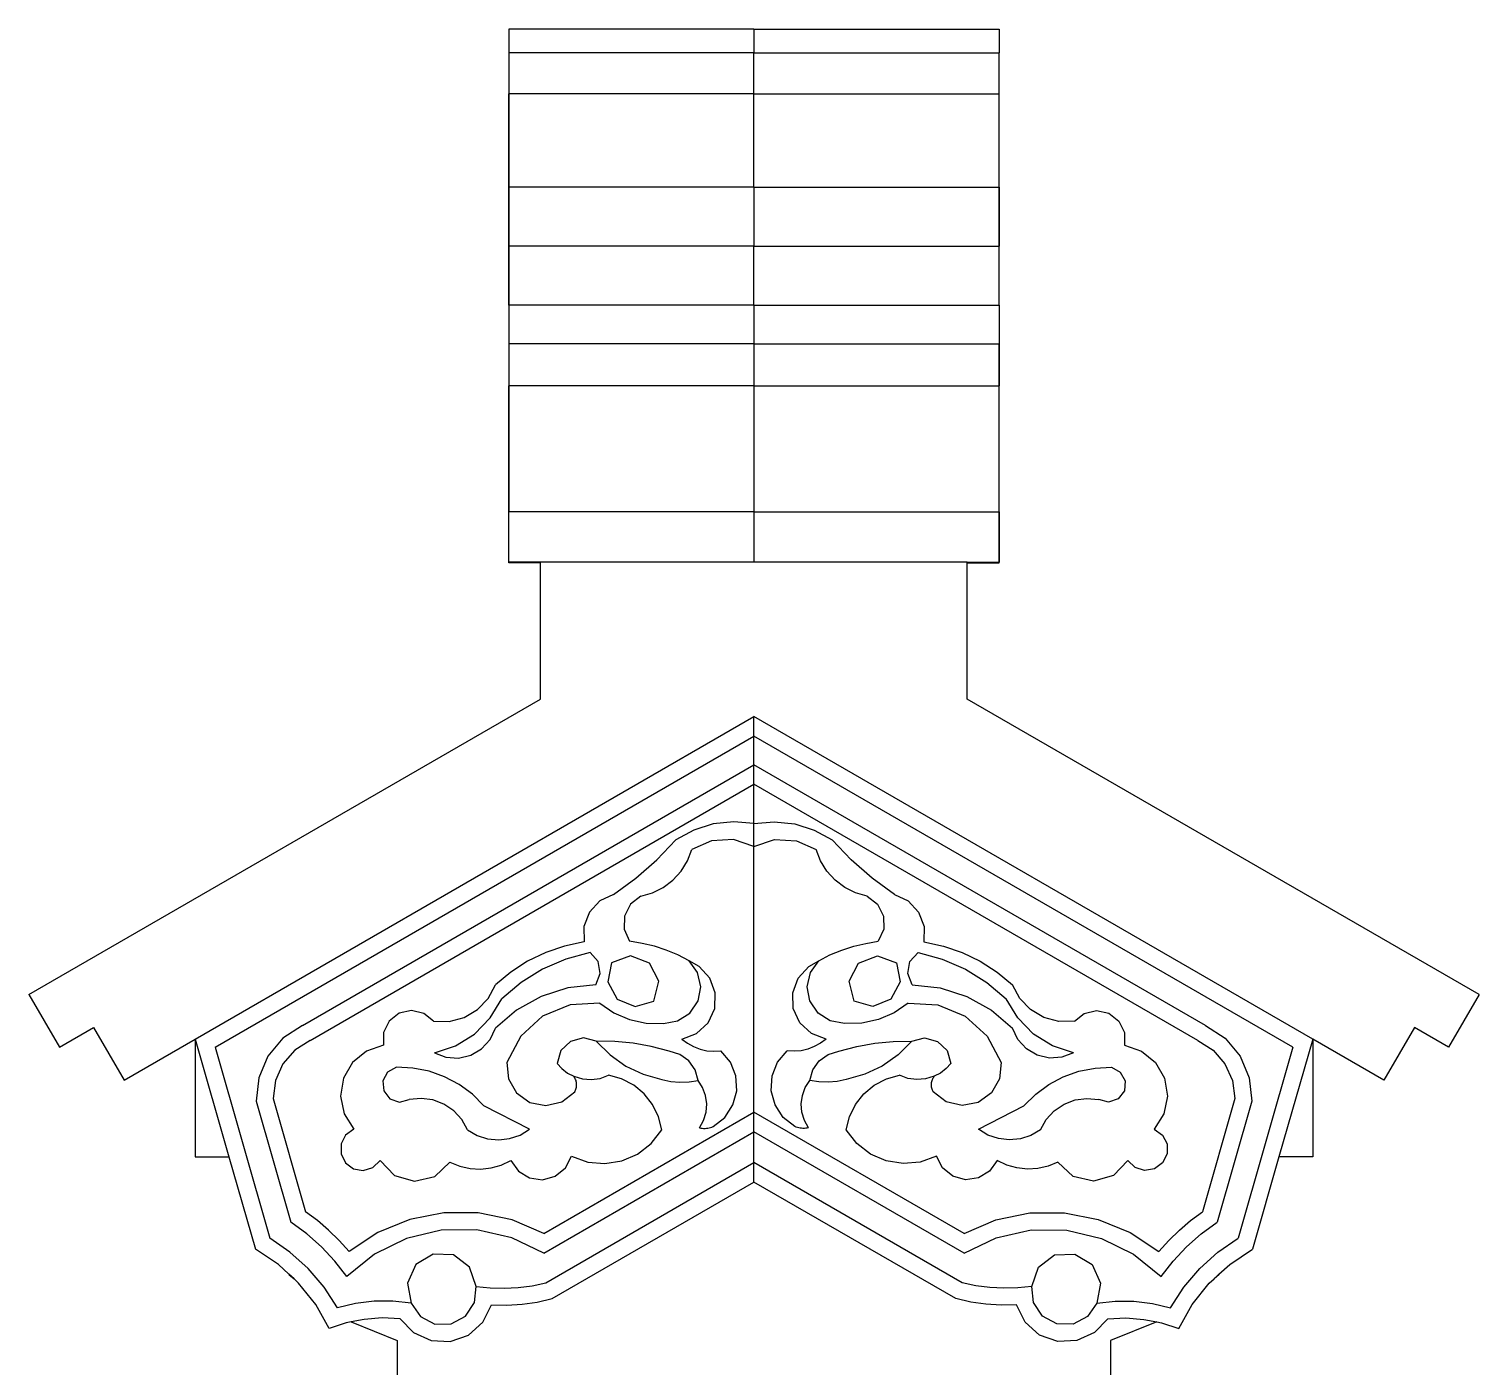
# Model space of a CAD drawing. Extents: x -24961 to 905641, y -154323 to 635957.
# Drawn here: x 430759 to 431897, y -98065 to -97015 of the extents above; entities that cross this region are included whole.
import ezdxf

# ---------------------------------------------------------------- set-up
doc = ezdxf.new("R2010")
doc.units = 0
doc.header["$LTSCALE"] = 1000
doc.header["$MEASUREMENT"] = 0
doc.layers.add('WALL', color=9, linetype='Continuous')

msp = doc.modelspace()

# ---------------------------------------------------------------- linework, layer by layer
for p, q in [((431135.8, -97014.9), (431135.8, -97033.7)), ((431328.2, -97014.9), (431135.8, -97014.9)), ((431328.2, -97014.9), (431328.2, -97033.7)), ((431328.2, -97014.9), (431520.7, -97014.9)), ((431520.7, -97014.9), (431520.7, -97033.7)), ((431328.2, -97033.7), (431135.8, -97033.7)), ((431135.8, -97033.7), (431135.8, -97065.8)), ((431328.2, -97033.7), (431520.7, -97033.7)), ((431328.2, -97065.8), (431328.2, -97033.7)), ((431520.7, -97065.8), (431520.7, -97033.7)), ((431328.2, -97065.8), (431135.8, -97065.8)), ((431135.8, -97139.1), (431135.8, -97065.8)), ((431328.2, -97065.8), (431520.7, -97065.8)), ((431328.2, -97139.1), (431328.2, -97065.8)), ((431520.7, -97139.1), (431520.7, -97065.8)), ((431328.2, -97139.1), (431135.8, -97139.1)), ((431135.8, -97139.1), (431135.8, -97185.4)), ((431328.2, -97139.1), (431520.7, -97139.1)), ((431328.2, -97139.1), (431328.2, -97185.4)), ((431520.7, -97185.4), (431520.7, -97139.1)), ((431328.2, -97185.4), (431135.8, -97185.4)), ((431135.8, -97185.4), (431135.8, -97231.6)), ((431328.2, -97185.4), (431520.7, -97185.4)), ((431328.2, -97231.6), (431328.2, -97185.4)), ((431520.7, -97231.6), (431520.7, -97185.4)), ((431135.8, -97231.6), (431135.8, -97262)), ((431328.2, -97231.6), (431135.8, -97231.6)), ((431328.2, -97231.6), (431328.2, -97262)), ((431328.2, -97231.6), (431520.7, -97231.6)), ((431520.7, -97231.6), (431520.7, -97262)), ((431328.2, -97262), (431135.8, -97262)), ((431135.8, -97262), (431135.8, -97295.1)), ((431328.2, -97262), (431328.2, -97295.1)), ((431328.2, -97262), (431520.7, -97262)), ((431520.7, -97295.1), (431520.7, -97262)), ((431328.2, -97295.1), (431135.8, -97295.1)), ((431135.8, -97295.1), (431135.8, -97393.9)), ((431328.2, -97295.1), (431328.2, -97393.9)), ((431328.2, -97295.1), (431520.7, -97295.1)), ((431520.7, -97393.9), (431520.7, -97295.1)), ((431328.2, -97393.9), (431135.8, -97393.9)), ((431135.8, -97433.4), (431135.8, -97393.9)), ((431328.2, -97393.9), (431328.2, -97433.4)), ((431328.2, -97393.9), (431520.7, -97393.9)), ((431520.7, -97433.4), (431520.7, -97393.9)), ((431135.8, -97433.7), (431135.8, -97433.4)), ((431160.7, -97433.4), (431135.8, -97433.4)), ((431160.7, -97433.7), (431135.8, -97433.7)), ((431135.8, -97434), (431135.8, -97433.7)), ((431160.7, -97434), (431135.8, -97434)), ((431328.2, -97433.4), (431160.7, -97433.4)), ((431160.7, -97433.7), (431160.7, -97433.4)), ((431160.7, -97434), (431160.7, -97433.7)), ((431160.7, -97541), (431160.7, -97434)), ((431495.7, -97433.4), (431328.2, -97433.4)), ((431495.7, -97433.4), (431520.7, -97433.4)), ((431495.7, -97433.7), (431495.7, -97433.4)), ((431495.7, -97433.7), (431520.7, -97433.7)), ((431495.7, -97434), (431495.7, -97433.7)), ((431495.7, -97434), (431520.7, -97434)), ((431495.7, -97541), (431495.7, -97434)), ((431520.7, -97433.7), (431520.7, -97433.4)), ((431520.7, -97434), (431520.7, -97433.7)), ((430759, -97772.9), (431160.7, -97541)), ((431897.5, -97772.9), (431495.7, -97541)), ((430889.6, -97808), (431328.2, -97554.8)), ((431328.2, -97570.1), (431328.2, -97554.8)), ((431766.9, -97808), (431328.2, -97554.8)), ((430905.2, -97814.4), (431328.2, -97570.1)), ((431751.3, -97814.4), (431328.2, -97570.1)), ((431328.2, -97592.5), (431328.2, -97570.1)), ((430973.7, -97797.2), (431328.2, -97592.5)), ((431682.7, -97797.2), (431328.2, -97592.5)), ((431328.2, -97607.9), (431328.2, -97592.5)), ((430979.8, -97809), (431328.2, -97607.9)), ((431676.7, -97809), (431328.2, -97607.9)), ((431328.2, -97638.7), (431328.2, -97607.9)), ((431296.3, -97639), (431281, -97643.9)), ((431312.3, -97637.3), (431296.3, -97639)), ((431328.2, -97638.7), (431312.3, -97637.3)), ((431328.2, -97638.7), (431344.2, -97637.3)), ((431328.2, -97656.7), (431328.2, -97638.7)), ((431344.2, -97637.3), (431360.2, -97639)), ((431360.2, -97639), (431375.5, -97643.9)), ((431251.9, -97667.3), (431267, -97651.6)), ((431281, -97643.9), (431267, -97651.6)), ((431295, -97652.2), (431279.5, -97659.2)), ((431312.1, -97651.3), (431295, -97652.2)), ((431328.2, -97656.7), (431312.1, -97651.3)), ((431328.2, -97656.7), (431344.4, -97651.3)), ((431344.4, -97651.3), (431361.5, -97652.2)), ((431361.5, -97652.2), (431377, -97659.2)), ((431375.5, -97643.9), (431389.5, -97651.6)), ((431404.6, -97667.3), (431389.5, -97651.6)), ((431276, -97668.1), (431279.5, -97659.2)), ((431328.2, -97865.4), (431328.2, -97656.7)), ((431380.4, -97668.1), (431377, -97659.2)), ((431235.5, -97681.5), (431251.9, -97667.3)), ((431264.6, -97683.2), (431271, -97676.2)), ((431271, -97676.2), (431276, -97668.1)), ((431385.4, -97676.2), (431380.4, -97668.1)), ((431391.9, -97683.2), (431385.4, -97676.2)), ((431421, -97681.5), (431404.6, -97667.3)), ((431218, -97694.4), (431235.5, -97681.5)), ((431257, -97688.9), (431264.6, -97683.2)), ((431399.5, -97688.9), (431391.9, -97683.2)), ((431438.5, -97694.4), (431421, -97681.5)), ((431218, -97694.4), (431207.1, -97699.5)), ((431239.3, -97695.7), (431231.2, -97702.1)), ((431239.3, -97695.7), (431248.5, -97693.1)), ((431248.5, -97693.1), (431257, -97688.9)), ((431408, -97693.1), (431399.5, -97688.9)), ((431417.2, -97695.7), (431408, -97693.1)), ((431417.2, -97695.7), (431425.3, -97702.1)), ((431438.5, -97694.4), (431449.4, -97699.5)), ((431199, -97708.4), (431194.7, -97719.6)), ((431207.1, -97699.5), (431199, -97708.4)), ((431231.2, -97702.1), (431226.6, -97711.4)), ((431425.3, -97702.1), (431429.9, -97711.4)), ((431449.4, -97699.5), (431457.5, -97708.4)), ((431457.5, -97708.4), (431461.8, -97719.6)), ((431194.7, -97719.6), (431194.9, -97731.6)), ((431226.6, -97711.4), (431226.4, -97721.7)), ((431226.4, -97721.7), (431230.6, -97731.2)), ((431430.1, -97721.7), (431425.8, -97731.2)), ((431429.9, -97711.4), (431430.1, -97721.7)), ((431461.8, -97719.6), (431461.6, -97731.6)), ((431194.9, -97731.6), (431179.5, -97734.9)), ((431240.4, -97732.8), (431230.6, -97731.2)), ((431250, -97735.1), (431240.4, -97732.8)), ((431406.5, -97735.1), (431416.1, -97732.8)), ((431416.1, -97732.8), (431425.8, -97731.2)), ((431461.6, -97731.6), (431476.9, -97734.9)), ((431164.7, -97740), (431150.5, -97746.8)), ((431179.5, -97734.9), (431164.7, -97740)), ((431199.5, -97739.9), (431180.4, -97745.2)), ((431205.8, -97747), (431199.5, -97739.9)), ((431231.4, -97742.6), (431216.4, -97748)), ((431246.3, -97748.4), (431231.4, -97742.6)), ((431259.4, -97738.2), (431250, -97735.1)), ((431268.5, -97741.9), (431259.4, -97738.2)), ((431277.4, -97746.4), (431268.5, -97741.9)), ((431379.1, -97746.4), (431387.9, -97741.9)), ((431387.9, -97741.9), (431397.1, -97738.2)), ((431397.1, -97738.2), (431406.5, -97735.1)), ((431410.2, -97748.4), (431425.1, -97742.6)), ((431425.1, -97742.6), (431440.1, -97748)), ((431450.7, -97747), (431457, -97739.9)), ((431457, -97739.9), (431476.1, -97745.2)), ((431476.9, -97734.9), (431491.8, -97740)), ((431491.8, -97740), (431505.9, -97746.8)), ((431137.3, -97755.3), (431125.2, -97765.3)), ((431150.5, -97746.8), (431137.3, -97755.3)), ((431162.2, -97753.1), (431145.4, -97763.6)), ((431180.4, -97745.2), (431162.2, -97753.1)), ((431207.5, -97756.4), (431205.8, -97747)), ((431216.4, -97748), (431213.5, -97763.1)), ((431253.6, -97762.6), (431246.3, -97748.4)), ((431285.1, -97751), (431277.4, -97746.4)), ((431284, -97755.6), (431277.4, -97746.4)), ((431286.4, -97766.8), (431284, -97755.6)), ((431293.5, -97760), (431285.1, -97751)), ((431363, -97760), (431371.4, -97751)), ((431370.1, -97766.8), (431372.5, -97755.6)), ((431371.4, -97751), (431379.1, -97746.4)), ((431372.5, -97755.6), (431379.1, -97746.4)), ((431402.9, -97762.6), (431410.2, -97748.4)), ((431440.1, -97748), (431442.9, -97763.1)), ((431449, -97756.4), (431450.7, -97747)), ((431476.1, -97745.2), (431494.3, -97753.1)), ((431494.3, -97753.1), (431511.1, -97763.6)), ((431505.9, -97746.8), (431519.2, -97755.3)), ((431519.2, -97755.3), (431531.3, -97765.3)), ((431119.5, -97776), (431125.2, -97765.3)), ((431145.4, -97763.6), (431130.2, -97776.3)), ((431204, -97765.4), (431182.1, -97767.8)), ((431204, -97765.4), (431207.5, -97756.4)), ((431213.5, -97763.1), (431220.8, -97776.6)), ((431249.7, -97778.1), (431253.6, -97762.6)), ((431284.3, -97778), (431286.4, -97766.8)), ((431297.8, -97771.6), (431293.5, -97760)), ((431358.6, -97771.6), (431363, -97760)), ((431372.2, -97778), (431370.1, -97766.8)), ((431406.8, -97778.1), (431402.9, -97762.6)), ((431442.9, -97763.1), (431435.7, -97776.6)), ((431452.4, -97765.4), (431449, -97756.4)), ((431452.4, -97765.4), (431474.4, -97767.8)), ((431511.1, -97763.6), (431526.3, -97776.3)), ((431537, -97776), (431531.3, -97765.3)), ((430759, -97772.9), (430783, -97814.3)), ((431111.1, -97784.8), (431119.5, -97776)), ((431121.2, -97791.4), (431130.2, -97776.3)), ((431161.1, -97774.5), (431141.9, -97785.2)), ((431182.1, -97767.8), (431161.1, -97774.5)), ((431220.8, -97776.6), (431235, -97782.5)), ((431235, -97782.5), (431249.7, -97778.1)), ((431277.9, -97787.5), (431284.3, -97778)), ((431297.4, -97783.9), (431297.8, -97771.6)), ((431359.1, -97783.9), (431358.6, -97771.6)), ((431378.6, -97787.5), (431372.2, -97778)), ((431421.5, -97782.5), (431406.8, -97778.1)), ((431435.7, -97776.6), (431421.5, -97782.5)), ((431474.4, -97767.8), (431495.4, -97774.5)), ((431495.4, -97774.5), (431514.6, -97785.2)), ((431535.3, -97791.4), (431526.3, -97776.3)), ((431545.4, -97784.8), (431537, -97776)), ((431897.5, -97772.9), (431873.5, -97814.3)), ((431049.6, -97787.7), (431041.8, -97793.9)), ((431059.3, -97785.6), (431049.6, -97787.7)), ((431069, -97787.8), (431059.3, -97785.6)), ((431076.7, -97794), (431069, -97787.8)), ((431100.6, -97791), (431111.1, -97784.8)), ((431141.9, -97785.2), (431125.2, -97799.5)), ((431162.3, -97790), (431145.1, -97805.7)), ((431183.8, -97781), (431162.3, -97790)), ((431207.1, -97779.8), (431183.8, -97781)), ((431207.1, -97779.8), (431218.2, -97787.3)), ((431218.2, -97787.3), (431230.6, -97792.6)), ((431268.3, -97793.7), (431277.9, -97787.5)), ((431292.3, -97795.1), (431297.4, -97783.9)), ((431364.2, -97795.1), (431359.1, -97783.9)), ((431388.1, -97793.7), (431378.6, -97787.5)), ((431438.3, -97787.3), (431425.9, -97792.6)), ((431449.4, -97779.8), (431438.3, -97787.3)), ((431449.4, -97779.8), (431472.6, -97781)), ((431472.6, -97781), (431494.1, -97790)), ((431494.1, -97790), (431511.3, -97805.7)), ((431514.6, -97785.2), (431531.3, -97799.5)), ((431555.9, -97791), (431545.4, -97784.8)), ((431579.8, -97794), (431587.5, -97787.8)), ((431587.5, -97787.8), (431597.2, -97785.6)), ((431597.2, -97785.6), (431606.9, -97787.7)), ((431606.9, -97787.7), (431614.7, -97793.9)), ((430783, -97814.3), (430809.8, -97798.8)), ((430809.8, -97798.8), (430833.7, -97840.3)), ((430973.7, -97797.2), (430958.3, -97807.2)), ((431041.8, -97793.9), (431037.4, -97802.8)), ((431076.7, -97794), (431088.9, -97794.2)), ((431088.9, -97794.2), (431100.6, -97791)), ((431108.9, -97804), (431121.2, -97791.4)), ((431121, -97808.4), (431125.2, -97799.5)), ((431230.6, -97792.6), (431243.7, -97795.4)), ((431243.7, -97795.4), (431257.1, -97795.6)), ((431257.1, -97795.6), (431268.3, -97793.7)), ((431283.2, -97803.6), (431292.3, -97795.1)), ((431373.3, -97803.6), (431364.2, -97795.1)), ((431399.4, -97795.6), (431388.1, -97793.7)), ((431412.8, -97795.4), (431399.4, -97795.6)), ((431425.9, -97792.6), (431412.8, -97795.4)), ((431535.5, -97808.4), (431531.3, -97799.5)), ((431547.6, -97804), (431535.3, -97791.4)), ((431567.6, -97794.2), (431555.9, -97791)), ((431579.8, -97794), (431567.6, -97794.2)), ((431614.7, -97793.9), (431619, -97802.8)), ((431682.7, -97797.2), (431698.2, -97807.2)), ((431846.7, -97798.8), (431822.7, -97840.3)), ((431873.5, -97814.3), (431846.7, -97798.8)), ((430833.7, -97840.3), (430889.6, -97808)), ((430889.6, -97808), (430889.6, -97900.5)), ((430889.6, -97808), (430916, -97900.5)), ((430958.3, -97807.2), (430946.5, -97821.4)), ((430979.8, -97809), (430967.8, -97816.7)), ((431037.4, -97812.7), (431023.9, -97817.4)), ((431037.4, -97802.8), (431037.4, -97812.7)), ((431094, -97813.2), (431108.9, -97804)), ((431114.3, -97815.7), (431121, -97808.4)), ((431145.1, -97805.7), (431134.3, -97826.3)), ((431184.2, -97809.8), (431176.7, -97817)), ((431194.3, -97807.1), (431184.2, -97809.8)), ((431204.4, -97809.7), (431194.3, -97807.1)), ((431204.4, -97809.7), (431215.2, -97820.3)), ((431218.9, -97809.8), (431204.4, -97809.7)), ((431233.4, -97811.1), (431218.9, -97809.8)), ((431247.6, -97813.7), (431233.4, -97811.1)), ((431271.7, -97807.9), (431283.2, -97803.6)), ((431271.7, -97807.9), (431276, -97811.2)), ((431276, -97811.2), (431280.8, -97813.9)), ((431384.8, -97807.9), (431373.3, -97803.6)), ((431380.4, -97811.2), (431375.6, -97813.9)), ((431384.8, -97807.9), (431380.4, -97811.2)), ((431408.9, -97813.7), (431423.1, -97811.1)), ((431423.1, -97811.1), (431437.6, -97809.8)), ((431437.6, -97809.8), (431452.1, -97809.7)), ((431452.1, -97809.7), (431441.3, -97820.3)), ((431452.1, -97809.7), (431462.2, -97807.1)), ((431462.2, -97807.1), (431472.2, -97809.8)), ((431472.2, -97809.8), (431479.8, -97817)), ((431511.3, -97805.7), (431522.2, -97826.3)), ((431542.2, -97815.7), (431535.5, -97808.4)), ((431562.5, -97813.2), (431547.6, -97804)), ((431619, -97802.8), (431619.1, -97812.7)), ((431619.1, -97812.7), (431632.5, -97817.4)), ((431676.7, -97809), (431688.7, -97816.7)), ((431698.2, -97807.2), (431710, -97821.4)), ((431766.9, -97808), (431740.4, -97900.5)), ((431822.7, -97840.3), (431766.9, -97808)), ((431766.9, -97808), (431766.9, -97900.5)), ((430905.2, -97814.4), (430948.1, -97964.2)), ((430946.5, -97821.4), (430939.4, -97838.3)), ((430967.8, -97816.7), (430958.4, -97827.4)), ((431023.9, -97817.4), (431013, -97826.4)), ((431077.3, -97818.7), (431094, -97813.2)), ((431077.3, -97818.7), (431086.4, -97822.2)), ((431086.4, -97822.2), (431096.3, -97822.9)), ((431096.3, -97822.9), (431105.8, -97820.7)), ((431105.8, -97820.7), (431114.3, -97815.7)), ((431176.7, -97817), (431173.6, -97827)), ((431215.2, -97820.3), (431227.6, -97829.1)), ((431261.6, -97817.5), (431247.6, -97813.7)), ((431269.9, -97820), (431261.6, -97817.5)), ((431277, -97825.1), (431269.9, -97820)), ((431280.8, -97813.9), (431286, -97815.8)), ((431286, -97815.8), (431291.3, -97817.1)), ((431291.3, -97817.1), (431296.8, -97817.5)), ((431296.8, -97817.5), (431302.3, -97817.2)), ((431309.7, -97826.1), (431302.3, -97817.2)), ((431346.8, -97826.1), (431354.2, -97817.2)), ((431359.7, -97817.5), (431354.2, -97817.2)), ((431365.2, -97817.1), (431359.7, -97817.5)), ((431370.5, -97815.8), (431365.2, -97817.1)), ((431375.6, -97813.9), (431370.5, -97815.8)), ((431379.5, -97825.1), (431386.5, -97820)), ((431386.5, -97820), (431394.9, -97817.5)), ((431394.9, -97817.5), (431408.9, -97813.7)), ((431441.3, -97820.3), (431428.9, -97829.1)), ((431479.8, -97817), (431482.8, -97827)), ((431550.6, -97820.7), (431542.2, -97815.7)), ((431560.2, -97822.9), (431550.6, -97820.7)), ((431570, -97822.2), (431560.2, -97822.9)), ((431579.2, -97818.7), (431562.5, -97813.2)), ((431579.2, -97818.7), (431570, -97822.2)), ((431632.5, -97817.4), (431643.5, -97826.4)), ((431688.7, -97816.7), (431698, -97827.4)), ((431751.3, -97814.4), (431708.4, -97964.2)), ((431710, -97821.4), (431717.1, -97838.3)), ((430958.4, -97827.4), (430952.6, -97840.4)), ((431013, -97826.4), (431006, -97838.7)), ((431040.6, -97833.8), (431036.9, -97840.8)), ((431047.6, -97830.1), (431040.6, -97833.8)), ((431060.5, -97830.7), (431047.6, -97830.1)), ((431073.2, -97833.2), (431060.5, -97830.7)), ((431085.3, -97837.5), (431073.2, -97833.2)), ((431134.3, -97826.3), (431135.5, -97839.1)), ((431173.6, -97827), (431177.4, -97831.1)), ((431177.4, -97831.1), (431181.8, -97834.6)), ((431181.8, -97834.6), (431186.8, -97837.2)), ((431227.6, -97829.1), (431241.3, -97835.6)), ((431241.3, -97835.6), (431255.8, -97839.8)), ((431282, -97832.1), (431277, -97825.1)), ((431284.4, -97840.5), (431282, -97832.1)), ((431314, -97836.9), (431309.7, -97826.1)), ((431342.5, -97836.9), (431346.8, -97826.1)), ((431372.1, -97840.5), (431374.5, -97832.1)), ((431374.5, -97832.1), (431379.5, -97825.1)), ((431415.2, -97835.6), (431400.7, -97839.8)), ((431428.9, -97829.1), (431415.2, -97835.6)), ((431474.6, -97834.6), (431469.7, -97837.2)), ((431479.1, -97831.1), (431474.6, -97834.6)), ((431482.8, -97827), (431479.1, -97831.1)), ((431522.2, -97826.3), (431521, -97839.1)), ((431571.1, -97837.5), (431583.3, -97833.2)), ((431583.3, -97833.2), (431596, -97830.7)), ((431596, -97830.7), (431608.9, -97830.1)), ((431608.9, -97830.1), (431615.8, -97833.8)), ((431615.8, -97833.8), (431619.6, -97840.8)), ((431643.5, -97826.4), (431650.5, -97838.7)), ((431698, -97827.4), (431703.9, -97840.4)), ((430939.4, -97838.3), (430937.5, -97856.6)), ((430952.6, -97840.4), (430950.7, -97854.5)), ((431006, -97838.7), (431003.7, -97852.7)), ((431036.9, -97840.8), (431037.5, -97848.6)), ((431096.7, -97843.6), (431085.3, -97837.5)), ((431107.1, -97851.2), (431096.7, -97843.6)), ((431135.5, -97839.1), (431141.9, -97850.2)), ((431187.2, -97837.8), (431186.8, -97837.2)), ((431186.8, -97837.2), (431193.5, -97839.2)), ((431187.6, -97838.5), (431187.2, -97837.8)), ((431187.9, -97839.1), (431187.6, -97838.5)), ((431188.2, -97839.8), (431187.9, -97839.1)), ((431188.5, -97840.6), (431188.2, -97839.8)), ((431188.4, -97847.3), (431188.6, -97846.6)), ((431188.7, -97841.3), (431188.5, -97840.6)), ((431188.6, -97846.6), (431188.8, -97845.8)), ((431188.8, -97842), (431188.7, -97841.3)), ((431188.9, -97842.8), (431188.8, -97842)), ((431188.8, -97845.8), (431188.9, -97845.1)), ((431188.9, -97843.6), (431188.9, -97842.8)), ((431188.9, -97844.3), (431188.9, -97843.6)), ((431188.9, -97845.1), (431188.9, -97844.3)), ((431193.5, -97839.2), (431200.5, -97839.7)), ((431200.5, -97839.7), (431207.5, -97838.8)), ((431207.5, -97838.8), (431214.1, -97836.3)), ((431224.3, -97839.2), (431214.1, -97836.3)), ((431233.8, -97844.2), (431224.3, -97839.2)), ((431242, -97851), (431233.8, -97844.2)), ((431255.8, -97839.8), (431262.9, -97841.3)), ((431262.9, -97841.3), (431270.1, -97841.8)), ((431270.1, -97841.8), (431277.3, -97841.6)), ((431277.3, -97841.6), (431284.4, -97840.5)), ((431287.9, -97846.1), (431284.4, -97840.5)), ((431290.2, -97852.3), (431287.9, -97846.1)), ((431314.7, -97848.5), (431314, -97836.9)), ((431341.8, -97848.5), (431342.5, -97836.9)), ((431366.3, -97852.3), (431368.5, -97846.1)), ((431368.5, -97846.1), (431372.1, -97840.5)), ((431379.2, -97841.6), (431372.1, -97840.5)), ((431386.4, -97841.8), (431379.2, -97841.6)), ((431393.6, -97841.3), (431386.4, -97841.8)), ((431400.7, -97839.8), (431393.6, -97841.3)), ((431414.5, -97851), (431422.7, -97844.2)), ((431422.7, -97844.2), (431432.2, -97839.2)), ((431432.2, -97839.2), (431442.4, -97836.3)), ((431449, -97838.8), (431442.4, -97836.3)), ((431456, -97839.7), (431449, -97838.8)), ((431463, -97839.2), (431456, -97839.7)), ((431469.7, -97837.2), (431463, -97839.2)), ((431467.5, -97843.6), (431467.6, -97842.8)), ((431467.5, -97844.3), (431467.5, -97843.6)), ((431467.6, -97845.1), (431467.5, -97844.3)), ((431467.6, -97842.8), (431467.7, -97842)), ((431467.7, -97845.8), (431467.6, -97845.1)), ((431467.7, -97842), (431467.8, -97841.3)), ((431467.8, -97846.6), (431467.7, -97845.8)), ((431467.8, -97841.3), (431468, -97840.6)), ((431468, -97847.3), (431467.8, -97846.6)), ((431468, -97840.6), (431468.3, -97839.8)), ((431468.3, -97839.8), (431468.6, -97839.1)), ((431468.6, -97839.1), (431468.9, -97838.5)), ((431468.9, -97838.5), (431469.3, -97837.8)), ((431469.3, -97837.8), (431469.7, -97837.2)), ((431521, -97839.1), (431514.6, -97850.2)), ((431549.4, -97851.2), (431559.8, -97843.6)), ((431559.8, -97843.6), (431571.1, -97837.5)), ((431619.6, -97840.8), (431619, -97848.6)), ((431650.5, -97838.7), (431652.8, -97852.7)), ((431703.9, -97840.4), (431705.8, -97854.5)), ((431717.1, -97838.3), (431719, -97856.6)), ((430937.5, -97856.6), (430964.7, -97951.8)), ((430950.7, -97854.5), (430976.2, -97943.5)), ((431003.7, -97852.7), (431006.5, -97866.7)), ((431037.5, -97848.6), (431042.4, -97854.9)), ((431042.4, -97854.9), (431049.9, -97857.4)), ((431049.9, -97857.4), (431057.6, -97855.4)), ((431066.8, -97854.5), (431057.6, -97855.4)), ((431076.1, -97855.7), (431066.8, -97854.5)), ((431084.8, -97859), (431076.1, -97855.7)), ((431116.2, -97860.4), (431107.1, -97851.2)), ((431141.9, -97850.2), (431152.3, -97857.7)), ((431152.3, -97857.7), (431164.9, -97860.2)), ((431164.9, -97860.2), (431177.4, -97857.2)), ((431177.4, -97857.2), (431187.6, -97849.4)), ((431187.6, -97849.4), (431187.9, -97848.7)), ((431187.9, -97848.7), (431188.2, -97848)), ((431188.2, -97848), (431188.4, -97847.3)), ((431248.6, -97859.4), (431242, -97851)), ((431291.1, -97858.9), (431290.2, -97852.3)), ((431311.7, -97859.7), (431314.7, -97848.5)), ((431344.8, -97859.7), (431341.8, -97848.5)), ((431365.4, -97858.9), (431366.3, -97852.3)), ((431407.9, -97859.4), (431414.5, -97851)), ((431468.3, -97848), (431468, -97847.3)), ((431468.6, -97848.7), (431468.3, -97848)), ((431468.9, -97849.4), (431468.6, -97848.7)), ((431479.1, -97857.2), (431468.9, -97849.4)), ((431491.6, -97860.2), (431479.1, -97857.2)), ((431504.2, -97857.7), (431491.6, -97860.2)), ((431514.6, -97850.2), (431504.2, -97857.7)), ((431540.2, -97860.4), (431549.4, -97851.2)), ((431571.7, -97859), (431580.4, -97855.7)), ((431580.4, -97855.7), (431589.6, -97854.5)), ((431589.6, -97854.5), (431598.9, -97855.4)), ((431606.6, -97857.4), (431598.9, -97855.4)), ((431614.1, -97854.9), (431606.6, -97857.4)), ((431619, -97848.6), (431614.1, -97854.9)), ((431652.8, -97852.7), (431650, -97866.7)), ((431705.8, -97854.5), (431680.3, -97943.5)), ((431719, -97856.6), (431691.8, -97951.8)), ((431006.5, -97866.7), (431014, -97878.7)), ((431092.5, -97864.3), (431084.8, -97859)), ((431098.8, -97871.1), (431092.5, -97864.3)), ((431152, -97878.8), (431116.2, -97860.4)), ((431163.3, -97960.6), (431328.2, -97865.4)), ((431253.2, -97869), (431248.6, -97859.4)), ((431255.8, -97879.3), (431253.2, -97869)), ((431288.7, -97871.8), (431290.6, -97865.4)), ((431290.6, -97865.4), (431291.1, -97858.9)), ((431296.2, -97876.6), (431305.3, -97869.4)), ((431305.3, -97869.4), (431311.7, -97859.7)), ((431493.2, -97960.6), (431328.2, -97865.4)), ((431328.2, -97880.8), (431328.2, -97865.4)), ((431351.2, -97869.4), (431344.8, -97859.7)), ((431360.2, -97876.6), (431351.2, -97869.4)), ((431365.9, -97865.4), (431365.4, -97858.9)), ((431367.8, -97871.8), (431365.9, -97865.4)), ((431400.6, -97879.3), (431403.2, -97869)), ((431403.2, -97869), (431407.9, -97859.4)), ((431504.4, -97878.8), (431540.2, -97860.4)), ((431557.7, -97871.1), (431564, -97864.3)), ((431564, -97864.3), (431571.7, -97859)), ((431650, -97866.7), (431642.5, -97878.7)), ((431014, -97878.7), (431007.6, -97883.3)), ((431103.3, -97879.3), (431098.8, -97871.1)), ((431103.3, -97879.3), (431110.8, -97883.6)), ((431144.6, -97883.3), (431152, -97878.8)), ((431163.2, -97976), (431328.2, -97880.8)), ((431247.5, -97889.9), (431255.8, -97879.3)), ((431285.5, -97877.6), (431288.7, -97871.8)), ((431285.5, -97877.6), (431286.5, -97877.8)), ((431286.5, -97877.8), (431287.6, -97878)), ((431287.6, -97878), (431288.7, -97878.1)), ((431288.7, -97878.1), (431289.8, -97878.1)), ((431289.8, -97878.1), (431290.9, -97878)), ((431290.9, -97878), (431292, -97877.9)), ((431292, -97877.9), (431293.1, -97877.7)), ((431293.1, -97877.7), (431294.2, -97877.4)), ((431294.2, -97877.4), (431295.2, -97877.1)), ((431295.2, -97877.1), (431296.2, -97876.6)), ((431493.2, -97976), (431328.2, -97880.8)), ((431328.2, -97904.9), (431328.2, -97880.8)), ((431361.3, -97877.1), (431360.2, -97876.6)), ((431362.3, -97877.4), (431361.3, -97877.1)), ((431363.4, -97877.7), (431362.3, -97877.4)), ((431364.5, -97877.9), (431363.4, -97877.7)), ((431365.6, -97878), (431364.5, -97877.9)), ((431366.7, -97878.1), (431365.6, -97878)), ((431367.8, -97878.1), (431366.7, -97878.1)), ((431371, -97877.6), (431367.8, -97871.8)), ((431368.9, -97878), (431367.8, -97878.1)), ((431369.9, -97877.8), (431368.9, -97878)), ((431371, -97877.6), (431369.9, -97877.8)), ((431409, -97889.9), (431400.6, -97879.3)), ((431511.9, -97883.3), (431504.4, -97878.8)), ((431553.2, -97879.3), (431545.6, -97883.6)), ((431553.2, -97879.3), (431557.7, -97871.1)), ((431642.5, -97878.7), (431648.9, -97883.3)), ((431007.6, -97883.3), (431004, -97890.3)), ((431004, -97890.3), (431004, -97898.1)), ((431110.8, -97883.6), (431119.1, -97886.3)), ((431119.1, -97886.3), (431127.8, -97887.1)), ((431127.8, -97887.1), (431136.4, -97886.1)), ((431136.4, -97886.1), (431144.6, -97883.3)), ((431236.8, -97898.2), (431247.5, -97889.9)), ((431419.7, -97898.2), (431409, -97889.9)), ((431520.1, -97886.1), (431511.9, -97883.3)), ((431528.7, -97887.1), (431520.1, -97886.1)), ((431537.4, -97886.3), (431528.7, -97887.1)), ((431545.6, -97883.6), (431537.4, -97886.3)), ((431648.9, -97883.3), (431652.5, -97890.3)), ((431652.5, -97890.3), (431652.5, -97898.1)), ((430889.6, -97900.5), (430916, -97900.5)), ((430916, -97900.5), (430936.8, -97973)), ((431004, -97898.1), (431007.5, -97905.2)), ((431029, -97908.8), (431034.7, -97903.4)), ((431034.7, -97903.4), (431046.1, -97915)), ((431129.7, -97906.9), (431137.2, -97903.4)), ((431137.2, -97903.4), (431143.3, -97911.7)), ((431180.2, -97909.1), (431184.9, -97900)), ((431184.9, -97900), (431197.7, -97904.5)), ((431211.1, -97905.7), (431224.4, -97903.5)), ((431224.4, -97903.5), (431236.8, -97898.2)), ((431432, -97903.5), (431419.7, -97898.2)), ((431445.4, -97905.7), (431432, -97903.5)), ((431471.5, -97900), (431458.8, -97904.5)), ((431476.3, -97909.1), (431471.5, -97900)), ((431519.2, -97903.4), (431513.2, -97911.7)), ((431526.7, -97906.9), (431519.2, -97903.4)), ((431621.8, -97903.4), (431610.4, -97915)), ((431627.4, -97908.8), (431621.8, -97903.4)), ((431652.5, -97898.1), (431649, -97905.2)), ((431740.4, -97900.5), (431719.7, -97973)), ((431766.9, -97900.5), (431740.4, -97900.5)), ((431007.5, -97905.2), (431013.8, -97909.9)), ((431013.8, -97909.9), (431021.5, -97911.2)), ((431021.5, -97911.2), (431029, -97908.8)), ((431046.1, -97915), (431061.8, -97919.6)), ((431077.6, -97915.8), (431089.5, -97904.6)), ((431089.5, -97904.6), (431097.2, -97907.7)), ((431097.2, -97907.7), (431105.3, -97909.5)), ((431105.3, -97909.5), (431113.6, -97910)), ((431113.6, -97910), (431121.8, -97909.1)), ((431121.8, -97909.1), (431129.7, -97906.9)), ((431143.3, -97911.7), (431152.1, -97917)), ((431164.8, -97999.3), (431328.2, -97904.9)), ((431172.2, -97915.6), (431180.2, -97909.1)), ((431197.7, -97904.5), (431211.1, -97905.7)), ((431328.2, -97920.3), (431328.2, -97904.9)), ((431491.7, -97999.3), (431328.2, -97904.9)), ((431458.8, -97904.5), (431445.4, -97905.7)), ((431484.3, -97915.6), (431476.3, -97909.1)), ((431513.2, -97911.7), (431504.4, -97917)), ((431534.7, -97909.1), (431526.7, -97906.9)), ((431542.9, -97910), (431534.7, -97909.1)), ((431551.2, -97909.5), (431542.9, -97910)), ((431559.3, -97907.7), (431551.2, -97909.5)), ((431566.9, -97904.6), (431559.3, -97907.7)), ((431578.9, -97915.8), (431566.9, -97904.6)), ((431610.4, -97915), (431594.7, -97919.6)), ((431634.9, -97911.2), (431627.4, -97908.8)), ((431642.7, -97909.9), (431634.9, -97911.2)), ((431649, -97905.2), (431642.7, -97909.9)), ((431061.8, -97919.6), (431077.6, -97915.8)), ((431152.1, -97917), (431162.3, -97918.4)), ((431162.3, -97918.4), (431172.2, -97915.6)), ((431169.9, -98011.7), (431328.2, -97920.3)), ((431486.6, -98011.7), (431328.2, -97920.3)), ((431494.2, -97918.4), (431484.3, -97915.6)), ((431504.4, -97917), (431494.2, -97918.4)), ((431594.7, -97919.6), (431578.9, -97915.8)), ((430985.5, -97950.5), (430976.2, -97943.5)), ((431058, -97949.5), (431032.9, -97959.8)), ((431084.6, -97944.4), (431058, -97949.5)), ((431111.8, -97944.5), (431084.6, -97944.4)), ((431138.3, -97950), (431111.8, -97944.5)), ((431518.2, -97950), (431544.7, -97944.5)), ((431544.7, -97944.5), (431571.9, -97944.4)), ((431571.9, -97944.4), (431598.5, -97949.5)), ((431598.5, -97949.5), (431623.6, -97959.8)), ((431671, -97950.5), (431680.3, -97943.5)), ((430977.1, -97960.9), (430964.7, -97951.8)), ((430988.6, -97971.1), (430977.1, -97960.9)), ((430994.3, -97958.1), (430985.5, -97950.5)), ((431002.6, -97966.2), (430994.3, -97958.1)), ((431032.9, -97959.8), (431010.3, -97974.8)), ((431082.7, -97958), (431055.5, -97964.4)), ((431110.7, -97957.8), (431082.7, -97958)), ((431138, -97963.9), (431110.7, -97957.8)), ((431163.3, -97960.6), (431138.3, -97950)), ((431493.2, -97960.6), (431518.2, -97950)), ((431518.5, -97963.9), (431545.8, -97957.8)), ((431545.8, -97957.8), (431573.8, -97958)), ((431573.8, -97958), (431601, -97964.4)), ((431623.6, -97959.8), (431646.2, -97974.8)), ((431653.9, -97966.2), (431662.2, -97958.1)), ((431662.2, -97958.1), (431671, -97950.5)), ((431667.8, -97971.1), (431679.4, -97960.9)), ((431679.4, -97960.9), (431691.8, -97951.8)), ((430963.9, -97975.2), (430948.1, -97964.2)), ((430999.2, -97982.3), (430988.6, -97971.1)), ((431010.3, -97974.8), (431002.6, -97966.2)), ((431055.5, -97964.4), (431030.3, -97976.7)), ((431163.2, -97976), (431138, -97963.9)), ((431493.2, -97976), (431518.5, -97963.9)), ((431601, -97964.4), (431626.1, -97976.7)), ((431646.2, -97974.8), (431653.9, -97966.2)), ((431657.3, -97982.3), (431667.8, -97971.1)), ((431692.5, -97975.2), (431708.4, -97964.2)), ((430954.8, -97984.9), (430936.8, -97973)), ((430978.2, -97988.1), (430963.9, -97975.2)), ((431008.6, -97994.4), (430999.2, -97982.3)), ((431030.3, -97976.7), (431008.6, -97994.4)), ((431076.3, -97976.7), (431062.7, -97985)), ((431092.2, -97977.4), (431076.3, -97976.7)), ((431104.9, -97987.1), (431092.2, -97977.4)), ((431551.6, -97987.1), (431564.2, -97977.4)), ((431564.2, -97977.4), (431580.2, -97976.7)), ((431580.2, -97976.7), (431593.7, -97985)), ((431626.1, -97976.7), (431647.8, -97994.4)), ((431647.8, -97994.4), (431657.3, -97982.3)), ((431678.2, -97988.1), (431692.5, -97975.2)), ((431701.7, -97984.9), (431719.7, -97973)), ((430963.1, -97992.5), (430954.8, -97984.9)), ((430963.1, -97992.5), (430963.4, -97993)), ((430967.1, -97996.1), (430963.1, -97992.5)), ((430963.4, -97993), (430967.1, -97996.1)), ((430990.7, -98002.8), (430978.2, -97988.1)), ((431062.7, -97985), (431056.3, -97999.6)), ((431110, -98002.2), (431104.9, -97987.1)), ((431546.5, -98002.2), (431551.6, -97987.1)), ((431593.7, -97985), (431600.2, -97999.6)), ((431665.7, -98002.8), (431678.2, -97988.1)), ((431689.4, -97996.1), (431693.3, -97992.5)), ((431693.1, -97993), (431689.4, -97996.1)), ((431693.3, -97992.5), (431693.1, -97993)), ((431693.3, -97992.5), (431701.7, -97984.9)), ((430970.7, -97999.5), (430967.1, -97996.1)), ((430984.1, -98016.4), (430970.7, -97999.5)), ((431001.2, -98018.9), (430990.7, -98002.8)), ((431056.3, -97999.6), (431059.1, -98015.2)), ((431108.7, -98014.9), (431110, -98002.2)), ((431110, -98002.2), (431121, -98003.3)), ((431121, -98003.3), (431132, -98003.6)), ((431132, -98003.6), (431143, -98003)), ((431143, -98003), (431154, -98001.6)), ((431154, -98001.6), (431164.8, -97999.3)), ((431502.5, -98001.6), (431491.7, -97999.3)), ((431513.4, -98003), (431502.5, -98001.6)), ((431524.5, -98003.6), (431513.4, -98003)), ((431535.5, -98003.3), (431524.5, -98003.6)), ((431546.5, -98002.2), (431535.5, -98003.3)), ((431547.8, -98014.9), (431546.5, -98002.2)), ((431600.2, -97999.6), (431597.4, -98015.2)), ((431655.2, -98018.9), (431665.7, -98002.8)), ((431672.3, -98016.4), (431685.7, -97999.5)), ((431685.7, -97999.5), (431689.4, -97996.1)), ((430994.7, -98035.3), (430984.1, -98016.4)), ((431015.5, -98015.6), (431001.2, -98018.9)), ((431030, -98013.8), (431015.5, -98015.6)), ((431044.6, -98013.7), (431030, -98013.8)), ((431059.1, -98015.2), (431044.6, -98013.7)), ((431059.1, -98015.2), (431066.3, -98025.8)), ((431101.7, -98025.5), (431108.7, -98014.9)), ((431115.4, -98030.2), (431122.1, -98016.7)), ((431122.1, -98016.7), (431134.2, -98016.8)), ((431134.2, -98016.8), (431146.2, -98016.1)), ((431146.2, -98016.1), (431158.1, -98014.4)), ((431158.1, -98014.4), (431169.9, -98011.7)), ((431498.4, -98014.4), (431486.6, -98011.7)), ((431510.3, -98016.1), (431498.4, -98014.4)), ((431522.3, -98016.8), (431510.3, -98016.1)), ((431534.4, -98016.7), (431522.3, -98016.8)), ((431541.1, -98030.2), (431534.4, -98016.7)), ((431554.8, -98025.5), (431547.8, -98014.9)), ((431597.4, -98015.2), (431590.1, -98025.8)), ((431597.4, -98015.2), (431611.9, -98013.7)), ((431611.9, -98013.7), (431626.5, -98013.8)), ((431626.5, -98013.8), (431641, -98015.6)), ((431641, -98015.6), (431655.2, -98018.9)), ((431661.8, -98035.3), (431672.3, -98016.4)), ((431022.1, -98028), (431012, -98030)), ((431036.2, -98026.9), (431022.1, -98028)), ((431050.5, -98027.5), (431036.2, -98026.9)), ((431050.5, -98027.5), (431060.9, -98038.4)), ((431066.3, -98025.8), (431077.7, -98031.7)), ((431090.4, -98031.6), (431101.7, -98025.5)), ((431566.1, -98031.6), (431554.8, -98025.5)), ((431590.1, -98025.8), (431578.8, -98031.7)), ((431606, -98027.5), (431595.6, -98038.4)), ((431606, -98027.5), (431620.2, -98026.9)), ((431620.2, -98026.9), (431634.4, -98028)), ((431634.4, -98028), (431644.5, -98030)), ((431008.1, -98030.8), (430994.7, -98035.3)), ((431012, -98030), (431008.1, -98030.8)), ((431012, -98030), (431048.2, -98044.7)), ((431060.9, -98038.4), (431074.7, -98044.7)), ((431077.7, -98031.7), (431090.4, -98031.6)), ((431089.8, -98045.3), (431104, -98040.3)), ((431104, -98040.3), (431115.4, -98030.2)), ((431552.5, -98040.3), (431541.1, -98030.2)), ((431566.7, -98045.3), (431552.5, -98040.3)), ((431578.8, -98031.7), (431566.1, -98031.6)), ((431595.6, -98038.4), (431581.8, -98044.7)), ((431644.5, -98030), (431608.2, -98044.7)), ((431644.5, -98030), (431648.3, -98030.8)), ((431648.3, -98030.8), (431661.8, -98035.3)), ((431048.2, -98044.7), (431048.2, -98084.5)), ((431074.7, -98044.7), (431089.8, -98045.3)), ((431581.8, -98044.7), (431566.7, -98045.3)), ((431608.2, -98044.7), (431608.2, -98084.5))]:
    msp.add_line(p, q)
at = {"layer": 'WALL'}
for p, q in [((431328.2, -97014.9), (431135.8, -97014.9)), ((431135.8, -97014.9), (431135.8, -97033.7)), ((431328.2, -97014.9), (431520.7, -97014.9)), ((431520.7, -97014.9), (431520.7, -97033.7)), ((431135.8, -97033.7), (431135.8, -97065.8)), ((431520.7, -97065.8), (431520.7, -97033.7)), ((431135.8, -97065.8), (431135.8, -97139.1)), ((431520.7, -97139.1), (431520.7, -97065.8)), ((431135.8, -97185.4), (431135.8, -97139.1)), ((431520.7, -97139.1), (431520.7, -97185.4)), ((431135.8, -97231.6), (431135.8, -97185.4)), ((431520.7, -97231.6), (431520.7, -97185.4)), ((431135.8, -97231.6), (431135.8, -97262)), ((431520.7, -97231.6), (431520.7, -97262)), ((431135.8, -97262), (431135.8, -97295.1)), ((431520.7, -97262), (431520.7, -97295.1)), ((431135.8, -97393.9), (431135.8, -97295.1)), ((431520.7, -97393.9), (431520.7, -97295.1)), ((431135.8, -97433.4), (431135.8, -97393.9)), ((431520.7, -97393.9), (431520.7, -97433.4)), ((431135.8, -97433.4), (431135.8, -97433.7)), ((431160.7, -97433.4), (431135.8, -97433.4)), ((431135.8, -97434), (431135.8, -97433.7)), ((431160.7, -97433.7), (431135.8, -97433.7)), ((431160.7, -97434), (431135.8, -97434)), ((431160.7, -97433.7), (431160.7, -97433.4)), ((431160.7, -97434), (431160.7, -97433.7)), ((431160.7, -97541), (431160.7, -97434)), ((431495.7, -97433.7), (431495.7, -97433.4)), ((431495.7, -97433.4), (431520.7, -97433.4)), ((431495.7, -97434), (431495.7, -97433.7)), ((431495.7, -97433.7), (431520.7, -97433.7)), ((431495.7, -97541), (431495.7, -97434)), ((431495.7, -97434), (431520.7, -97434)), ((431520.7, -97433.7), (431520.7, -97433.4)), ((431520.7, -97434), (431520.7, -97433.7)), ((430759, -97772.9), (431160.7, -97541)), ((431897.5, -97772.9), (431495.7, -97541)), ((430759, -97772.9), (430783, -97814.3)), ((431897.5, -97772.9), (431873.5, -97814.3)), ((430783, -97814.3), (430809.8, -97798.8)), ((430809.8, -97798.8), (430833.7, -97840.3)), ((431846.7, -97798.8), (431822.7, -97840.3)), ((431873.5, -97814.3), (431846.7, -97798.8)), ((430833.7, -97840.3), (430889.6, -97808)), ((430889.6, -97808), (430889.6, -97900.5)), ((431766.9, -97808), (431766.9, -97900.5)), ((431822.7, -97840.3), (431766.9, -97808)), ((430889.6, -97900.5), (430916, -97900.5)), ((430916, -97900.5), (430936.8, -97973)), ((431740.4, -97900.5), (431719.7, -97973)), ((431766.9, -97900.5), (431740.4, -97900.5)), ((430954.8, -97984.9), (430936.8, -97973)), ((431701.7, -97984.9), (431719.7, -97973)), ((430963.1, -97992.5), (430954.8, -97984.9)), ((430967.1, -97996.1), (430963.1, -97992.5)), ((431689.4, -97996.1), (431693.3, -97992.5)), ((431693.1, -97993), (431689.4, -97996.1)), ((431693.3, -97992.5), (431693.1, -97993)), ((431693.3, -97992.5), (431701.7, -97984.9)), ((430984.1, -98016.4), (430970.7, -97999.5)), ((430994.7, -98035.3), (430984.1, -98016.4)), ((431661.8, -98035.3), (431672.3, -98016.4)), ((431008.1, -98030.8), (430994.7, -98035.3)), ((431012, -98030), (431008.1, -98030.8)), ((431012, -98030), (431048.2, -98044.7)), ((431644.5, -98030), (431608.2, -98044.7)), ((431644.5, -98030), (431648.3, -98030.8)), ((431048.2, -98044.7), (431048.2, -98084.5)), ((431608.2, -98044.7), (431608.2, -98084.5))]:
    msp.add_line(p, q, dxfattribs=at)

doc.saveas('drawing.dxf')
